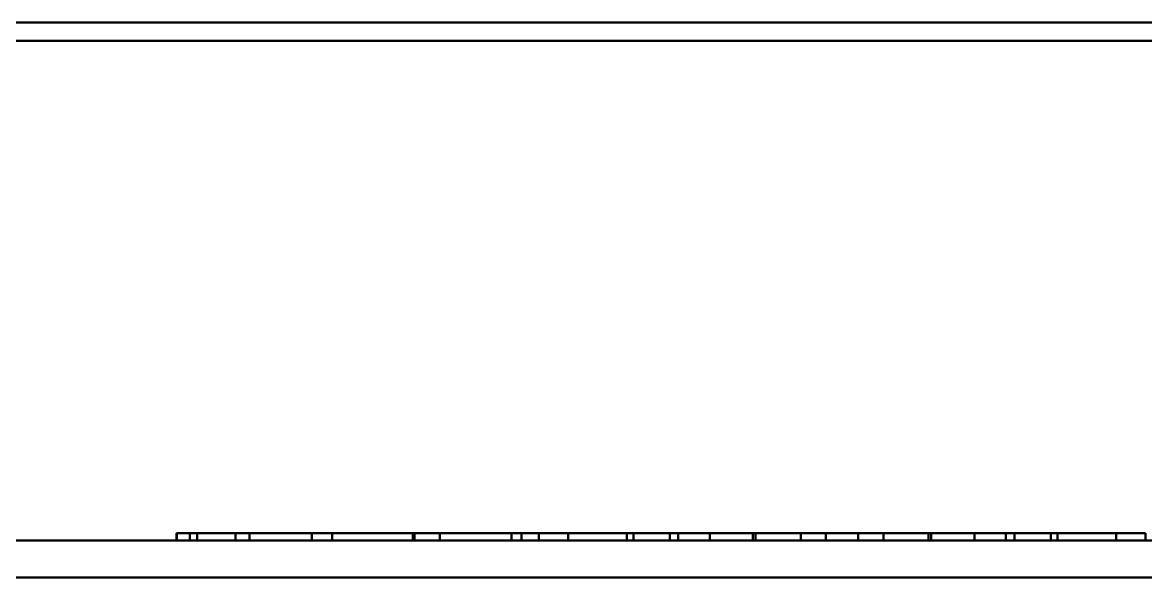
# Model space of a CAD drawing. Header units: inches. Extents: x 0.5 to 16.8, y 0.4 to 9.6.
# Drawn here: x 5.1283 to 5.3774, y 3.9232 to 4.0463 of the extents above; entities that cross this region are included whole.
import ezdxf

# ---------------------------------------------------------------- set-up
doc = ezdxf.new("R2010")
doc.units = ezdxf.units.IN
doc.header["$LTSCALE"] = 0.75
doc.header["$MEASUREMENT"] = 0
doc.layers.add('Visible', color=7, linetype='Continuous', lineweight=50)

msp = doc.modelspace()

# ---------------------------------------------------------------- linework, layer by layer
at = {"layer": 'Visible'}
for p, q in [((4.87419337910751, 4.046279639208933, -1.771653543307087), (6.352271253986601, 4.046279639208933, -1.771653543307087)), ((4.878294428976005, 4.042178589339983, -1.72244094488189), (6.348170204118105, 4.042178589339983, -1.72244094488189)), ((6.237441857661452, 3.931450242883329, -0.393700787401575), (4.989022775432659, 3.931450242883329, -0.393700787401575)), ((5.162494106362828, 3.931450242883329, -0.8185804249958781), (5.162494106362828, 3.933090662831091, -0.8185804249958781)), ((5.165437971372285, 3.933090662831091, -0.7892446935754535), (5.165437971372285, 3.931450242883329, -0.7892446935754535)), ((5.1755935646529, 3.933090662831091, -0.7577827731092031), (5.1755935646529, 3.931450242883329, -0.7577827731092031)), ((5.192495471932943, 3.933090662831091, -0.7293695007774357), (5.192495471932943, 3.931450242883329, -0.7293695007774357)), ((5.214878930438772, 3.933090662831091, -0.730869026407486), (5.215296161004972, 3.933090662831091, -0.7312532231001405)), ((5.215296161004972, 3.933090662831091, -0.7054296366983595), (5.215296161004972, 3.931450242883329, -0.7054296366983595)), ((5.236784743630324, 3.933090662831091, -0.711872354182085), (5.239046630628764, 3.933090662831091, -0.7151630283477526)), ((5.239046630628764, 3.933090662831091, -0.7151630283477526), (5.239046630628764, 3.931450242883329, -0.7151630283477526)), ((5.242825080176772, 3.931450242883329, -0.6890954708672705), (5.242825080176772, 3.933090662831091, -0.6890954708672701)), ((5.242852310112539, 3.933090662831091, -0.6871636256210656), (5.242852310112539, 3.931450242883329, -0.6871636256210656)), ((5.262368489595247, 3.933090662831091, -0.6982264702013872), (5.263841422475252, 3.933090662831091, -0.7019379575027485)), ((5.263841422475252, 3.933090662831091, -0.7019379575027485), (5.263841422475252, 3.931450242883329, -0.7019379575027485)), ((5.271881901287543, 3.931450242883329, -0.689065175963522), (5.271881901287543, 3.933090662831091, -0.6890651759635216)), ((5.273782138874139, 3.933090662831091, -0.6754874016131898), (5.273782138874139, 3.931450242883329, -0.6754874016131898)), ((5.290347292482693, 3.933090662831091, -0.6906156360684341), (5.29095741223955, 3.933090662831091, -0.6945618270343774)), ((5.29095741223955, 3.933090662831091, -0.6945618270343774), (5.29095741223955, 3.931450242883329, -0.6945618270343774)), ((5.300944931271715, 3.931450242883329, -0.6892636401321581), (5.300944931271715, 3.933090662831091, -0.6892636401321577)), ((5.306534696524068, 3.933090662831091, -0.6709864593021524), (5.306534696524068, 3.931450242883329, -0.6709864593021524)), ((5.319318872005624, 3.931450242883329, -0.689263640131893), (5.319318872005624, 3.933090662831091, -0.6892636401318926)), ((5.32930639103779, 3.931450242883329, -0.6945618270343774), (5.32930639103779, 3.933090662831091, -0.6945618270343774)), ((5.32930639103779, 3.933090662831091, -0.6945618270343774), (5.329916510794646, 3.933090662831091, -0.6906156360684341)), ((5.33946763305903, 3.933090662831091, -0.6738864947297267), (5.33946763305903, 3.931450242883329, -0.6738864947297267)), ((5.348381901989796, 3.931450242883329, -0.6890651759634665), (5.348381901989796, 3.933090662831091, -0.6890651759634661)), ((5.356422380801632, 3.931450242883329, -0.7019379575027482), (5.356422380801632, 3.933090662831091, -0.7019379575027482)), ((5.356422380801632, 3.933090662831091, -0.7019379575027482), (5.357895313682093, 3.933090662831091, -0.6982264702013872)), ((5.370929553525457, 3.933090662831091, -0.6840420880100813), (5.370929553525457, 3.931450242883329, -0.6840420880100813)), ((5.377438723100568, 3.931450242883329, -0.6890954708673109), (5.377438723100568, 3.933090662831091, -0.6890954708673105)), ((6.228389796861848, 3.923248143145884, 1.771653543307087), (4.998074836232263, 3.923248143145884, 1.771653543307087))]:
    msp.add_line(p, q, dxfattribs=at)
at = {"layer": 'Visible', "extrusion": (-1.224646799147353e-16, -1, 0)}
for centre, radius, start, end in [((5.310131901638669, -0.8185804249958805, -3.933090662831092), 0.1476377952757038, 178.6038461984599, 179.9999999999991), ((5.310131901638214, -0.8185804249956871, -3.933090662831092), 0.1476377952752852, 140.032417626978, 142.8247252301242)]:
    msp.add_arc(centre, radius, start, end, dxfattribs=at)
at = {"layer": 'Visible', "extrusion": (1.938727800089031e-12, -1, -4.674501785143448e-13)}
msp.add_arc((5.310131901646295, -0.8185804249976951, -3.933090662820414), 0.1476377952754931, 165.7467033412992, 168.5390109444151, dxfattribs=at)
at = {"layer": 'Visible', "extrusion": (1.786099325682568e-12, -1, -8.871649983053943e-13)}
msp.add_arc((5.310131901645694, -0.8185804249993555, -3.933090662820881), 0.1476377952755625, 152.8895604841797, 155.6818680872584, dxfattribs=at)
at = {"layer": 'Visible', "extrusion": (-1.26252629754513e-12, -1, 1.544016584668807e-12)}
msp.add_arc((5.310131901633704, -0.818580424989715, -3.933090662838604), 0.1476377952754742, 127.1752747699376, 129.9675823729831, dxfattribs=at)
at = {"layer": 'Visible', "extrusion": (-2.326491415887585e-12, 1, 3.589247934284124e-12)}
msp.add_arc((-5.31013190164782, -0.8185804250098696, 3.933090662816254), 0.1254921259841021, 55.49681543473368, 57.56496472727832, dxfattribs=at)
at = {"layer": 'Visible', "extrusion": (8.43751309122451e-13, -1, -1.808383759989733e-12)}
msp.add_arc((5.310131901641988, -0.818580425002847, -3.933090662825131), 0.1476377952754311, 114.3181319126959, 117.1104395157993, dxfattribs=at)
at = {"layer": 'Visible', "extrusion": (3.86720136029157e-14, 1, 1.379976653591005e-14)}
msp.add_arc((-5.310131901638518, -0.8185804249958442, 3.933090662831285), 0.1254921259841586, 68.35395829182616, 72.25386799557853, dxfattribs=at)
at = {"layer": 'Visible', "extrusion": (4.201903885333137e-13, -1, -1.950823383834706e-12)}
msp.add_arc((5.310131901640323, -0.8185804250036391, -3.933090662827263), 0.1476377952756817, 101.4609890556129, 104.2532966586346, dxfattribs=at)
at = {"layer": 'Visible', "extrusion": (3.447315447480523e-14, 1, 5.310952938878524e-15)}
msp.add_arc((-5.310131901638534, -0.8185804249959242, 3.93309066283127), 0.1254921259842773, 81.21110114902457, 85.80176100733456, dxfattribs=at)
at = {"layer": 'Visible', "extrusion": (-4.872638523069637e-14, -1, 7.691393825904867e-30)}
msp.add_arc((5.310131901638478, -0.8185804249958063, -3.93309066283135), 0.1476377952755187, 88.60384619842586, 91.39615380157419, dxfattribs=at)
at = {"layer": 'Visible', "extrusion": (3.478802508887105e-14, 1, -2.544608425028497e-15)}
msp.add_arc((-5.310131901638533, -0.8185804249959232, 3.933090662831278), 0.1254921259843074, 94.19823899266547, 98.78889885097544, dxfattribs=at)
at = {"layer": 'Visible', "extrusion": (4.199423950473969e-13, -1, 1.949665654561562e-12)}
msp.add_arc((5.310131901640322, -0.8185804249882848, -3.933090662830003), 0.1476377952756678, 75.74670334136543, 78.5390109443871, dxfattribs=at)
at = {"layer": 'Visible', "extrusion": (3.867201360291519e-14, 1, -1.3799766535909e-14)}
msp.add_arc((-5.310131901638518, -0.8185804249960106, 3.933090662831308), 0.1254921259844498, 107.7461320044215, 111.6460417081738, dxfattribs=at)
at = {"layer": 'Visible', "extrusion": (8.432519143520707e-13, -1, 1.807310241148387e-12)}
msp.add_arc((5.310131901641986, -0.8185804249886262, -3.933090662827638), 0.1476377952754312, 62.88956048420067, 65.68186808730412, dxfattribs=at)
at = {"layer": 'Visible'}
for points in [[(5.162537935944783, 3.931450242883329, -0.8149832198812857), (5.162537935944783, 3.931778326872973, -0.8149832198812857), (5.162537935944783, 3.932106410862616, -0.8149832198812857), (5.162537935944783, 3.932434494851805, -0.8149832198812857), (5.162537935944783, 3.932762578841448, -0.8149832198812857), (5.162537935944783, 3.933090662831091, -0.8149832198812857)], [(5.16703887825588, 3.931450242883329, -0.7822306622313345), (5.16703887825588, 3.931778326872973, -0.7822306622313345), (5.16703887825588, 3.932106410862616, -0.7822306622313345), (5.16703887825588, 3.932434494851805, -0.7822306622313345), (5.16703887825588, 3.932762578841448, -0.7822306622313345), (5.16703887825588, 3.933090662831091, -0.7822306622313345)], [(5.178715102263595, 3.931450242883329, -0.7513008334697886), (5.178715102263595, 3.931778326872973, -0.7513008334697886), (5.178715102263595, 3.932106410862616, -0.7513008334697886), (5.178715102263595, 3.932434494851805, -0.7513008334697886), (5.178715102263595, 3.932762578841448, -0.7513008334697886), (5.178715102263595, 3.933090662831091, -0.7513008334697886)], [(5.19698111334128, 3.931450242883329, -0.7237446843624689), (5.19698111334128, 3.931778326872973, -0.7237446843624689), (5.19698111334128, 3.932106410862616, -0.7237446843624689), (5.19698111334128, 3.932434494851805, -0.7237446843624689), (5.19698111334128, 3.932762578841448, -0.7237446843624689), (5.19698111334128, 3.933090662831091, -0.7237446843624689)], [(5.19698111334128, 3.933090662831091, -0.7237446843624689), (5.197069974726674, 3.933090662831091, -0.7237623665443267), (5.19724754482877, 3.933090662831091, -0.7237979975812225), (5.197513441971751, 3.933090662831091, -0.7238522441560213), (5.197867054741437, 3.933090662831546, -0.7239261742488121), (5.198307536801622, 3.933090662831091, -0.7240212643245523), (5.198746474442487, 3.933090662831091, -0.7241190446723154), (5.19918385221672, 3.933090662831091, -0.7242195311154489), (5.199619649436499, 3.933090662831091, -0.7243227412235629), (5.200053839783322, 3.933090662830637, -0.724428692894423), (5.20048639288234, 3.933090662830637, -0.7245374042056052), (5.200917276014479, 3.933090662831091, -0.724648893289676), (5.20134645589269, 3.933090662831091, -0.7247631780570518), (5.201773900355875, 3.933090662831091, -0.7248802759302868), (5.202199580501201, 3.933090662831091, -0.7250002032711325), (5.202623468793718, 3.933090662831091, -0.7251229769393177), (5.203045536763966, 3.933090662831091, -0.7252486160046223), (5.203465752835655, 3.933090662831091, -0.7253771433699789), (5.20388408036888, 3.933090662831091, -0.7255085871445943), (5.204300475148102, 3.933090662831091, -0.7256429824733261), (5.204714888176113, 3.933090662831091, -0.7257803687380213), (5.20512726930292, 3.933090662831091, -0.7259207860226746), (5.205537570855086, 3.933090662831091, -0.7260642714849206), (5.205945750858064, 3.933090662831091, -0.7262108561599365), (5.206351777846521, 3.933090662831091, -0.7263605600448209), (5.206755623758909, 3.933090662831091, -0.726513399778667), (5.207157254811591, 3.933090662831091, -0.7266693984336257), (5.207556622679022, 3.933090662831091, -0.7268285949665592), (5.207953656671634, 3.933090662831091, -0.7269910525691956), (5.208348252719134, 3.933090662831091, -0.7271568704318754), (5.20874028796743, 3.933090662831091, -0.7273261679468845), (5.209129639862567, 3.933090662831091, -0.7274990640633263), (5.209516204830379, 3.933090662831091, -0.7276756570470715), (5.209899914884772, 3.933090662831091, -0.727856006475599), (5.210280761647027, 3.933090662831091, -0.7280401071548777), (5.210658757308465, 3.933090662831091, -0.7282279315647759), (5.211033885564575, 3.933090662831091, -0.7284194831877544), (5.211406054633699, 3.933090662831091, -0.7286148475471892), (5.211775052701341, 3.933090662831091, -0.7288142406110716), (5.21214049309674, 3.933090662831091, -0.7290180682798668), (5.212501871279528, 3.933090662831091, -0.72922686490784), (5.212858635739849, 3.933090662831091, -0.7294412167588309), (5.213210254722981, 3.933090662831091, -0.7296616899618458), (5.213556283032631, 3.933090662831091, -0.7298887583662477), (5.213896434300295, 3.933090662831091, -0.7301227254767746), (5.214230550092907, 3.933090662831091, -0.730363757864438), (5.214492959754807, 3.933090662831091, -0.7305622923470383), (5.21468701461481, 3.933090662831091, -0.7307144095692752), (5.214815162215018, 3.933090662831091, -0.7308172494029994), (5.214878930438772, 3.933090662831091, -0.730869026407486)], [(5.214878930438772, 3.931450242883329, -0.7308690264074862), (5.214878930438772, 3.931778326872973, -0.7308690264074862), (5.214878930438772, 3.932106410862616, -0.7308690264074862), (5.214878930438772, 3.932434494851805, -0.7308690264074862), (5.214878930438772, 3.932762578841448, -0.7308690264074862), (5.214878930438772, 3.933090662831091, -0.730869026407486)], [(5.220920977420064, 3.931450242883329, -0.700943995290074), (5.220920977420064, 3.931778326872973, -0.700943995290074), (5.220920977420064, 3.932106410862616, -0.7009439952900742), (5.220920977420064, 3.932434494851805, -0.7009439952900745), (5.220920977420064, 3.932762578841448, -0.7009439952900745), (5.220920977420064, 3.933090662831091, -0.7009439952900745)], [(5.220920977420064, 3.933090662831091, -0.7009439952900745), (5.221003676209875, 3.933090662831091, -0.7009810076612655), (5.221168865606614, 3.933090662831091, -0.7010552584185601), (5.221416025155122, 3.933090662831091, -0.7011673125991518), (5.221744321120696, 3.933090662831546, -0.7013180753538717), (5.222152599843412, 3.933090662831091, -0.7015087978022849), (5.222558774227309, 3.933090662831091, -0.7017017994064034), (5.222962825690502, 3.933090662831091, -0.7018970921554364), (5.223364730154117, 3.933090662831091, -0.7020946885749908), (5.223764457977722, 3.933090662830637, -0.7022946002577757), (5.224161975525021, 3.933090662830637, -0.7024968380689784), (5.224557246862332, 3.933090662831091, -0.7027014124059212), (5.22495023555166, 3.933090662831091, -0.7029083333229131), (5.225340906361907, 3.933090662831091, -0.7031176106491663), (5.225729227473039, 3.933090662831091, -0.7033292539046485), (5.226115168289653, 3.933090662831091, -0.7035432733993805), (5.226498696812996, 3.933090662831091, -0.7037596813899867), (5.226879777160775, 3.933090662831091, -0.703978493178719), (5.22725836735799, 3.933090662831091, -0.7041997280168186), (5.227634416476576, 3.933090662831091, -0.7044234103292313), (5.22800786798507, 3.933090662831091, -0.7046495676075337), (5.228378664070533, 3.933090662831091, -0.7048782277711658), (5.22874674998684, 3.933090662831091, -0.7051094164378522), (5.229112077906393, 3.933090662831091, -0.7053431545245468), (5.229474612702234, 3.933090662831091, -0.7055794545251739), (5.229834323314208, 3.933090662831091, -0.7058183264173974), (5.230191171671777, 3.933090662831091, -0.7060597851773205), (5.230545101991538, 3.933090662831091, -0.7063038580316396), (5.230896031295288, 3.933090662831091, -0.7065505908577732), (5.231243836050453, 3.933090662831091, -0.7068000572015503), (5.231588369915244, 3.933090662831091, -0.7070523461239446), (5.231929486940317, 3.933090662831091, -0.7073075463210965), (5.232267064281586, 3.933090662831091, -0.7075657305476961), (5.232601022400559, 3.933090662831091, -0.7078269417592069), (5.232931354284574, 3.933090662831091, -0.7080911730273833), (5.233258077942082, 3.933090662831091, -0.708358400234754), (5.23358117670341, 3.933090662831091, -0.7086286231484982), (5.233900542057654, 3.933090662831091, -0.7089019047244658), (5.234215919442704, 3.933090662831091, -0.709178408382579), (5.234526841560637, 3.933090662831091, -0.70945844380418), (5.234832697617549, 3.933090662831091, -0.7097424196755311), (5.235132819474074, 3.933090662831091, -0.7100307848390428), (5.2354265627323, 3.933090662831091, -0.7103239729030879), (5.235713387916348, 3.933090662831091, -0.7106223467711485), (5.235992948301373, 3.933090662831091, -0.710926138615491), (5.236265052361432, 3.933090662831091, -0.7112354755761889), (5.236476704786583, 3.933090662831091, -0.7114874240278302), (5.236632045020087, 3.933090662831091, -0.7116789086224424), (5.236734095676638, 3.933090662831091, -0.7118076855704871), (5.236784743630324, 3.933090662831091, -0.711872354182085)], [(5.236784743630324, 3.931450242883329, -0.711872354182085), (5.236784743630324, 3.931778326872973, -0.711872354182085), (5.236784743630324, 3.932106410862616, -0.711872354182085), (5.236784743630324, 3.932434494851805, -0.711872354182085), (5.236784743630324, 3.932762578841448, -0.711872354182085), (5.236784743630324, 3.933090662831091, -0.711872354182085)], [(5.249334249751882, 3.931450242883329, -0.6840420880100808), (5.249334249751882, 3.931778326872973, -0.684042088010081), (5.249334249751882, 3.932106410862616, -0.684042088010081), (5.249334249751882, 3.932434494851805, -0.684042088010081), (5.249334249751882, 3.932762578841448, -0.684042088010081), (5.249334249751882, 3.933090662831091, -0.684042088010081)], [(5.249334249751882, 3.933090662831091, -0.6840420880100813), (5.249406639082736, 3.933090662831091, -0.6840965746157641), (5.249551164488821, 3.933090662831091, -0.6842057218504423), (5.249767192830404, 3.933090662831091, -0.6843699647723145), (5.250053709861731, 3.933090662831546, -0.6845900003149115), (5.250409312447118, 3.933090662831091, -0.6848667915160467), (5.250762356293762, 3.933090662831091, -0.6851453364701856), (5.251112820618346, 3.933090662831091, -0.6854256427312098), (5.251460679158299, 3.933090662831091, -0.6857077171526373), (5.251805900436466, 3.933090662830637, -0.6859915644408139), (5.252148449242213, 3.933090662830637, -0.6862771877037119), (5.252488288229415, 3.933090662831091, -0.6865645890820444), (5.252825379636306, 3.933090662831091, -0.6868537702698483), (5.25315968692712, 3.933090662831091, -0.6871447330101146), (5.253491176962598, 3.933090662831091, -0.6874374795036589), (5.253819817619387, 3.933090662831091, -0.6877320129938036), (5.254145574973336, 3.933090662831091, -0.6880283383094214), (5.25446841063831, 3.933090662831091, -0.6883264623847642), (5.254788279405602, 3.933090662831091, -0.6886263946477693), (5.255105126190756, 3.933090662831091, -0.6889281475787026), (5.255418889761131, 3.933090662831091, -0.6892317354003272), (5.255729507541673, 3.933090662831091, -0.6895371724675321), (5.256036920457518, 3.933090662831091, -0.6898444715735517), (5.256341077225898, 3.933090662831091, -0.6901536424682528), (5.256641940820828, 3.933090662831091, -0.6904646895158886), (5.256939478740151, 3.933090662831091, -0.690777615532371), (5.257233650535454, 3.933090662831091, -0.6910924266467915), (5.257524395763539, 3.933090662831091, -0.6914091369904216), (5.257811623318048, 3.933090662831091, -0.6917277728258837), (5.258095196398244, 3.933090662831091, -0.6920483783666), (5.25837495251335, 3.933090662831091, -0.6923710078763436), (5.258650729635974, 3.933090662831091, -0.6926957153506976), (5.25892239181303, 3.933090662831091, -0.6930225443849467), (5.25918985194221, 3.933090662831091, -0.6933515191585724), (5.259453104727527, 3.933090662831091, -0.6936826313565263), (5.259712173093249, 3.933090662831091, -0.694015861473348), (5.259967040839001, 3.933090662831091, -0.6943512055726102), (5.260217588165233, 3.933090662831091, -0.6946887008857674), (5.260463530528341, 3.933090662831091, -0.6950284500901152), (5.260704343436373, 3.933090662831091, -0.6953706511191562), (5.260939340467303, 3.933090662831091, -0.6957155664979162), (5.261167770356678, 3.933090662831091, -0.6960634851405418), (5.26138890837592, 3.933090662831091, -0.6964146863918392), (5.261602147822032, 3.933090662831091, -0.6967694040119135), (5.261807098999725, 3.933090662831091, -0.6971277871984716), (5.262003546893538, 3.933090662831091, -0.6974899172853162), (5.262153828945884, 3.933090662831091, -0.6977826459585881), (5.26226266514459, 3.933090662831091, -0.698003896088432), (5.26233350161101, 3.933090662831091, -0.6981521527368959), (5.262368489595247, 3.933090662831091, -0.6982264702013872)], [(5.262368489595247, 3.931450242883329, -0.6982264702013872), (5.262368489595247, 3.931778326872973, -0.6982264702013872), (5.262368489595247, 3.932106410862616, -0.6982264702013872), (5.262368489595247, 3.932434494851805, -0.6982264702013872), (5.262368489595247, 3.932762578841448, -0.6982264702013872), (5.262368489595247, 3.933090662831091, -0.6982264702013872)], [(5.280796170218309, 3.931450242883329, -0.6738864947297261), (5.280796170218309, 3.931778326872973, -0.6738864947297263), (5.280796170218309, 3.932106410862616, -0.6738864947297265), (5.280796170218309, 3.932434494851805, -0.6738864947297267), (5.280796170218309, 3.932762578841448, -0.6738864947297267), (5.280796170218309, 3.933090662831091, -0.6738864947297267)], [(5.280796170218309, 3.933090662831091, -0.6738864947297267), (5.280854620187256, 3.933090662831091, -0.6739557233839761), (5.2809712344947, 3.933090662831091, -0.674094293997932), (5.281145299066338, 3.933090662831091, -0.6743024898351635), (5.281375670003399, 3.933090662831546, -0.6745807646647433), (5.281660765052948, 3.933090662831091, -0.674929745151996), (5.281942975269885, 3.933090662831091, -0.6752798660490522), (5.282222278710833, 3.933090662831091, -0.6756311300956832), (5.282498648247383, 3.933090662831091, -0.6759835381296531), (5.282772052143628, 3.933090662830637, -0.6763370877349488), (5.283042455380382, 3.933090662830637, -0.676691774106482), (5.283309821071271, 3.933090662831091, -0.677047591021011), (5.28357411202478, 3.933090662831091, -0.6774045317273545), (5.283835292233562, 3.933090662831091, -0.6777625897948829), (5.284093328898507, 3.933090662831091, -0.6781217599948994), (5.284348189980392, 3.933090662831091, -0.678482038341397), (5.284599841331783, 3.933090662831091, -0.6788434219933543), (5.28484824398447, 3.933090662831091, -0.6792059091693119), (5.285093351766591, 3.933090662831091, -0.6795694990011474), (5.285335108197614, 3.933090662831091, -0.6799341913986339), (5.285573450414631, 3.933090662831091, -0.6802999866025323), (5.28580831421732, 3.933090662831091, -0.6806668846833659), (5.286039639165665, 3.933090662831091, -0.6810348849683734), (5.286267373092414, 3.933090662831091, -0.6814039855514356), (5.286491478929292, 3.933090662831091, -0.6817741824482921), (5.286711924362407, 3.933090662831091, -0.6821454711719024), (5.286928668593191, 3.933090662831091, -0.6825178486970065), (5.287141649550449, 3.933090662831091, -0.6828913153508505), (5.287350772566697, 3.933090662831091, -0.6832658764643433), (5.287555894433353, 3.933090662831091, -0.6836415447014554), (5.287756844658361, 3.933090662831091, -0.6840183368077466), (5.287953453262617, 3.933090662831091, -0.684396269370678), (5.288145577999785, 3.933090662831091, -0.6847753546400797), (5.288333128571139, 3.933090662831091, -0.685155596806992), (5.288516101663845, 3.933090662831091, -0.6855369865865142), (5.288694523967933, 3.933090662831091, -0.6859195100632816), (5.288868380564963, 3.933090662831091, -0.6863031597946498), (5.289037546374402, 3.933090662831091, -0.6866879454207371), (5.289201721138852, 3.933090662831091, -0.687073903727544), (5.289360349471735, 3.933090662831091, -0.6874611109755224), (5.289512703744094, 3.933090662831091, -0.6878496703643586), (5.289657987238115, 3.933090662831091, -0.6882396963925752), (5.289795431235234, 3.933090662831091, -0.6886313001338962), (5.289924392227022, 3.933090662831091, -0.6890245744833416), (5.290044457089607, 3.933090662831091, -0.689419578182664), (5.290155398099614, 3.933090662831091, -0.6898163426809769), (5.290236774008918, 3.933090662831091, -0.6901351729378731), (5.290293648671195, 3.933090662831091, -0.6903750941975781), (5.290329718911835, 3.933090662831091, -0.6905353963390419), (5.290347292482693, 3.933090662831091, -0.6906156360684341)], [(5.290347292482693, 3.931450242883329, -0.6906156360684341), (5.290347292482693, 3.931778326872973, -0.6906156360684341), (5.290347292482693, 3.932106410862616, -0.6906156360684341), (5.290347292482693, 3.932434494851805, -0.6906156360684341), (5.290347292482693, 3.932762578841448, -0.6906156360684341), (5.290347292482693, 3.933090662831091, -0.6906156360684341)], [(5.313729106753271, 3.931450242883329, -0.6709864593021524), (5.313729106753271, 3.931778326872973, -0.6709864593021524), (5.313729106753271, 3.932106410862616, -0.6709864593021524), (5.313729106753271, 3.932434494851805, -0.6709864593021524), (5.313729106753271, 3.932762578841448, -0.6709864593021524), (5.313729106753271, 3.933090662831091, -0.6709864593021524)], [(5.329916510794646, 3.931450242883329, -0.6906156360684341), (5.329916510794646, 3.931778326872973, -0.6906156360684341), (5.329916510794646, 3.932106410862616, -0.6906156360684341), (5.329916510794646, 3.932434494851805, -0.6906156360684341), (5.329916510794646, 3.932762578841448, -0.6906156360684341), (5.329916510794646, 3.933090662831091, -0.6906156360684341)], [(5.329916510794646, 3.933090662831091, -0.6906156360684341), (5.32993408436505, 3.933090662831091, -0.6905353963390419), (5.329970154605689, 3.933090662831091, -0.6903750941975781), (5.330027029267967, 3.933090662831091, -0.6901351729378731), (5.330108405177725, 3.933090662831091, -0.6898163426809771), (5.330219346187732, 3.933090662831091, -0.689419578182664), (5.330339411049863, 3.933090662831091, -0.6890245744833416), (5.330468372041651, 3.933090662831091, -0.6886313001338962), (5.330605816039224, 3.933090662831091, -0.688239696392575), (5.330751099533245, 3.933090662831091, -0.6878496703643584), (5.330903453805149, 3.933090662831091, -0.6874611109755222), (5.331062082138487, 3.933090662831091, -0.687073903727544), (5.331226256902482, 3.933090662831091, -0.6866879454207371), (5.331395422712376, 3.933090662831091, -0.6863031597946498), (5.331569279309406, 3.933090662831091, -0.6859195100632816), (5.331747701613494, 3.933090662831091, -0.6855369865865142), (5.3319306747062, 3.933090662831091, -0.685155596806992), (5.332118225277554, 3.933090662831091, -0.6847753546400797), (5.332310350014723, 3.933090662831091, -0.684396269370678), (5.332506958618524, 3.933090662831091, -0.6840183368077466), (5.332707908843986, 3.933090662831091, -0.6836415447014554), (5.332913030710642, 3.933090662831091, -0.6832658764643433), (5.33312215372689, 3.933090662831091, -0.6828913153508505), (5.333335134684148, 3.933090662831091, -0.6825178486970065), (5.333551878914932, 3.933090662831091, -0.6821454711719022), (5.333772324347592, 3.933090662831091, -0.6817741824482921), (5.33399643018447, 3.933090662831091, -0.6814039855514356), (5.334224164111674, 3.933090662831091, -0.6810348849683734), (5.334455489060019, 3.933090662831091, -0.6806668846833659), (5.334690352862708, 3.933090662831091, -0.6802999866025323), (5.334928695079725, 3.933090662831091, -0.6799341913986339), (5.335170451510294, 3.933090662831091, -0.6795694990011476), (5.335415559292869, 3.933090662831091, -0.6792059091693119), (5.335663961945556, 3.933090662831091, -0.6788434219933543), (5.335915613296493, 3.933090662831091, -0.6784820383413968), (5.336170474378832, 3.933090662831091, -0.6781217599948992), (5.336428511043778, 3.933090662831091, -0.6777625897948827), (5.336689691252104, 3.933090662831091, -0.6774045317273545), (5.336953982205614, 3.933090662831091, -0.6770475910210112), (5.337221347896957, 3.933090662830637, -0.6766917741064822), (5.337491751133712, 3.933090662830637, -0.6763370877349495), (5.337765155029956, 3.933090662831091, -0.6759835381296533), (5.338041524566506, 3.933090662831091, -0.6756311300956832), (5.338320828007454, 3.933090662831091, -0.6752798660490518), (5.338603038224392, 3.933090662831091, -0.6749297451519951), (5.33888813327394, 3.933090662831546, -0.6745807646647421), (5.339118504210546, 3.933090662831091, -0.6743024898351626), (5.339292568782184, 3.933090662831091, -0.6740942939979315), (5.339409183090083, 3.933090662831091, -0.6739557233839759), (5.33946763305903, 3.933090662831091, -0.6738864947297267)], [(5.3464816644032, 3.931450242883329, -0.67548740161319), (5.3464816644032, 3.931778326872973, -0.67548740161319), (5.3464816644032, 3.932106410862616, -0.67548740161319), (5.3464816644032, 3.932434494851805, -0.67548740161319), (5.3464816644032, 3.932762578841448, -0.67548740161319), (5.3464816644032, 3.933090662831091, -0.67548740161319)], [(5.357895313682093, 3.931450242883329, -0.6982264702013872), (5.357895313682093, 3.931778326872973, -0.6982264702013872), (5.357895313682093, 3.932106410862616, -0.6982264702013872), (5.357895313682093, 3.932434494851805, -0.6982264702013872), (5.357895313682093, 3.932762578841448, -0.6982264702013872), (5.357895313682093, 3.933090662831091, -0.6982264702013872)], [(5.357895313682093, 3.933090662831091, -0.6982264702013872), (5.357930301665874, 3.933090662831091, -0.6981521527368961), (5.358001138132749, 3.933090662831091, -0.6980038960884323), (5.358109974331001, 3.933090662831091, -0.6977826459585881), (5.358260256383346, 3.933090662831091, -0.6974899172853164), (5.35845670427716, 3.933090662831091, -0.6971277871984718), (5.358661655454853, 3.933090662831091, -0.6967694040119135), (5.358874894900964, 3.933090662831091, -0.6964146863918392), (5.359096032920661, 3.933090662831091, -0.6960634851405416), (5.359324462810036, 3.933090662831091, -0.695715566497916), (5.359559459840966, 3.933090662831091, -0.695370651119156), (5.359800272748544, 3.933090662831091, -0.6950284500901152), (5.360046215112106, 3.933090662831091, -0.6946887008857674), (5.360296762438338, 3.933090662831091, -0.6943512055726102), (5.360551630184091, 3.933090662831091, -0.694015861473348), (5.360810698549813, 3.933090662831091, -0.6936826313565263), (5.361073951335129, 3.933090662831091, -0.6933515191585724), (5.361341411463854, 3.933090662831091, -0.6930225443849467), (5.361613073641365, 3.933090662831091, -0.6926957153506976), (5.361888850763989, 3.933090662831091, -0.6923710078763436), (5.36216860687864, 3.933090662831091, -0.6920483783666), (5.362452179958836, 3.933090662831091, -0.6917277728258837), (5.362739407513345, 3.933090662831091, -0.6914091369904216), (5.363030152741885, 3.933090662831091, -0.6910924266467915), (5.363324324537189, 3.933090662831091, -0.690777615532371), (5.363621862456512, 3.933090662831091, -0.6904646895158884), (5.363922726050987, 3.933090662831091, -0.6901536424682528), (5.364226882819366, 3.933090662831091, -0.6898444715735517), (5.364534295735666, 3.933090662831091, -0.6895371724675321), (5.364844913515753, 3.933090662831091, -0.6892317354003274), (5.365158677086583, 3.933090662831091, -0.6889281475787028), (5.365475523871737, 3.933090662831091, -0.6886263946477693), (5.365795392639029, 3.933090662831091, -0.6883264623847642), (5.366118228303549, 3.933090662831091, -0.6880283383094212), (5.366443985657952, 3.933090662831091, -0.6877320129938034), (5.366772626314742, 3.933090662831091, -0.6874374795036582), (5.36710411635022, 3.933090662831091, -0.6871447330101146), (5.367438423641033, 3.933090662831091, -0.6868537702698483), (5.367775515047924, 3.933090662831091, -0.6865645890820449), (5.368115354035126, 3.933090662830637, -0.6862771877037126), (5.368457902840419, 3.933090662830637, -0.6859915644408145), (5.36880312411904, 3.933090662831091, -0.6857077171526378), (5.369150982658994, 3.933090662831091, -0.6854256427312098), (5.369501446983577, 3.933090662831091, -0.6851453364701847), (5.369854490829766, 3.933090662831091, -0.6848667915160449), (5.370210093415153, 3.933090662831546, -0.6845900003149095), (5.370496610446935, 3.933090662831091, -0.6843699647723127), (5.370712638788518, 3.933090662831091, -0.6842057218504412), (5.370857164194149, 3.933090662831091, -0.6840965746157637), (5.370929553525457, 3.933090662831091, -0.6840420880100813)], [(5.3774114931648, 3.931450242883329, -0.6871636256210656), (5.3774114931648, 3.931778326872973, -0.6871636256210658), (5.3774114931648, 3.932106410862616, -0.6871636256210658), (5.3774114931648, 3.932434494851805, -0.6871636256210658), (5.3774114931648, 3.932762578841448, -0.6871636256210658), (5.3774114931648, 3.933090662831091, -0.6871636256210658)]]:
    msp.add_open_spline(points, degree=5, dxfattribs=at)
for points, knots in [([(5.162537935944783, 3.933090662831091, -0.8149832198812857), (5.162618435233981, 3.933090662831091, -0.8149416401999463), (5.162779480717745, 3.933090662831091, -0.814858784518787), (5.163021189661777, 3.933090662831091, -0.8147354120415428), (5.163343749916748, 3.933090662831546, -0.8145727389600543), (5.163747420351228, 3.933090662831091, -0.8143724473025694), (5.164151560667051, 3.933090662831091, -0.8141752219140093), (5.164556168653235, 3.933090662831091, -0.8139810847969844), (5.164894419835491, 3.933090662831091, -0.8138215730610707), (5.165151885303658, 3.933090662830637, -0.8137018513152426), (5.165328369798317, 3.933090662830637, -0.8136205844435679), (5.165423750287573, 3.933090662830637, -0.8135768977467374), (5.165437971372285, 3.933090662830637, -0.8135703893234077)], [-1, -1, -1, -1, -1, -1, -0.9777777777777782, -0.9555555555555559, -0.9333333333333337, -0.9111111111111114, -0.8888888888888892, -0.8666666666666669, -0.8444444444444447, -0.8405507915317346, -0.8405507915317346, -0.8405507915317346, -0.8405507915317346, -0.8405507915317346, -0.8405507915317346]), ([(5.16703887825588, 3.933090662831091, -0.7822306622313346), (5.167126611609092, 3.933090662831091, -0.7822080378163923), (5.167302056470362, 3.933090662831091, -0.7821630954916631), (5.167565158225443, 3.933090662831091, -0.7820966015199585), (5.167915829386857, 3.933090662831546, -0.782009783401373), (5.168353948047297, 3.933090662831091, -0.7819043385960145), (5.168791842500013, 3.933090662831091, -0.7818019877403305), (5.169229505691874, 3.933090662831091, -0.7817027517931253), (5.169666926607078, 3.933090662831091, -0.7816066555602251), (5.170104089299457, 3.933090662830637, -0.7815137265859428), (5.170540974245341, 3.933090662830637, -0.7814239943369724), (5.170977559833773, 3.933090662831091, -0.7813374893463573), (5.171413823844887, 3.933090662831091, -0.7812542421935158), (5.171849744862357, 3.933090662831091, -0.7811742825298145), (5.172285303943681, 3.933090662831091, -0.7810976376372945), (5.172720483597004, 3.933090662831091, -0.7810243346528157), (5.173155266445974, 3.933090662831091, -0.7809544031100616), (5.173589633978281, 3.933090662831091, -0.7808878773444387), (5.174023565378775, 3.933090662831091, -0.7808247985790495), (5.174457036059266, 3.933090662831091, -0.7807652176624739), (5.174857785787481, 3.933090662831091, -0.7807133621847778), (5.175171599670193, 3.933090662831091, -0.7806750891128692), (5.175398724371007, 3.933090662831091, -0.7806486296676248), (5.175539343636501, 3.933090662831091, -0.7806327276574502), (5.1755935646529, 3.933090662831091, -0.7806266676103233)], [-1, -1, -1, -1, -1, -1, -0.9777777777777782, -0.9555555555555559, -0.9333333333333337, -0.9111111111111114, -0.8888888888888892, -0.8666666666666669, -0.8444444444444447, -0.8222222222222224, -0.8000000000000002, -0.7777777777777779, -0.7555555555555556, -0.7333333333333334, -0.7111111111111111, -0.6888888888888889, -0.6666666666666666, -0.6444444444444444, -0.6222222222222221, -0.5999999999999999, -0.5777777777777776, -0.5638271613135007, -0.5638271613135007, -0.5638271613135007, -0.5638271613135007, -0.5638271613135007, -0.5638271613135007]), ([(5.178715102263595, 3.933090662831091, -0.7513008334697886), (5.178805670364909, 3.933090662831091, -0.7512982988038801), (5.178986717065072, 3.933090662831091, -0.7512935234314053), (5.179258018610199, 3.933090662831091, -0.7512872422506365), (5.179619216562514, 3.933090662831546, -0.7512806325179406), (5.18006981435019, 3.933090662831091, -0.7512753220075485), (5.18051950508243, 3.933090662831091, -0.7512729779840246), (5.180968277220018, 3.933090662831091, -0.7512736193114051), (5.181416114503008, 3.933090662831091, -0.7512772677222901), (5.181862995256324, 3.933090662830637, -0.7512839465220327), (5.182308893888603, 3.933090662830637, -0.7512936800941126), (5.182753782535656, 3.933090662831091, -0.7513064933970981), (5.183197632731662, 3.933090662831091, -0.7513224112994099), (5.18364041699806, 3.933090662831091, -0.7513414579433051), (5.184082110797135, 3.933090662831091, -0.7513636557118706), (5.184522691036364, 3.933090662831091, -0.7513890271691284), (5.184962134203488, 3.933090662831091, -0.751417597241774), (5.18540041461074, 3.933090662831091, -0.7514493952849723), (5.185837502790491, 3.933090662831091, -0.7514844568563828), (5.186273363457076, 3.933090662831091, -0.751522826058465), (5.186707957605449, 3.933090662831091, -0.7515645521885665), (5.187141245261955, 3.933090662831091, -0.751609685485257), (5.187573188216447, 3.933090662831091, -0.7516582727828423), (5.188003752453369, 3.933090662831091, -0.7517103536784899), (5.188432911746077, 3.933090662831091, -0.7517659546697342), (5.188860642438613, 3.933090662831091, -0.7518250982227448), (5.189286916728634, 3.933090662831091, -0.7518878143487862), (5.189711696170889, 3.933090662831091, -0.7519541517814254), (5.190134925909661, 3.933090662831091, -0.7520241878580047), (5.190556526556065, 3.933090662831091, -0.7520980424395576), (5.190976404903267, 3.933090662831091, -0.7521758592628542), (5.191394467938608, 3.933090662831091, -0.7522577815653559), (5.191782092365884, 3.933090662831091, -0.7523380195688703), (5.192085180804042, 3.933090662831091, -0.7524039020303115), (5.19230470125558, 3.933090662831091, -0.7524532853718515), (5.192441335639614, 3.933090662831091, -0.752484670736949), (5.192495471932943, 3.933090662831091, -0.7524972080225925)], [-1, -1, -1, -1, -1, -1, -0.9777777777777782, -0.9555555555555559, -0.9333333333333337, -0.9111111111111114, -0.8888888888888892, -0.8666666666666669, -0.8444444444444447, -0.8222222222222224, -0.8000000000000002, -0.7777777777777779, -0.7555555555555556, -0.7333333333333334, -0.7111111111111111, -0.6888888888888889, -0.6666666666666666, -0.6444444444444444, -0.6222222222222221, -0.5999999999999999, -0.5777777777777776, -0.5555555555555554, -0.5333333333333331, -0.5111111111111108, -0.4888888888888887, -0.4666666666666665, -0.4444444444444443, -0.4222222222222221, -0.3999999999999999, -0.3777777777777777, -0.3555555555555555, -0.3333333333333333, -0.3111111111111111, -0.2965097811773785, -0.2965097811773785, -0.2965097811773785, -0.2965097811773785, -0.2965097811773785, -0.2965097811773785]), ([(5.242825080176772, 3.933090662831091, -0.6890954708670847), (5.242825080176772, 3.933090662831091, -0.689069943896305), (5.242825134790564, 3.933090662831091, -0.6889546064003327), (5.242825670471575, 3.933090662831091, -0.6887493268571219), (5.242827558813133, 3.933090662831091, -0.6884538377666545), (5.242832109160645, 3.933090662831546, -0.6880677399197785), (5.242838718893381, 3.933090662831091, -0.6877065419674813), (5.24284500007434, 3.933090662831091, -0.6874352404221464), (5.242849775446757, 3.933090662831091, -0.6872541937219705), (5.242852310112539, 3.933090662831091, -0.6871636256210656)], [0.904793672009326, 0.904793672009326, 0.904793672009326, 0.904793672009326, 0.904793672009326, 0.904793672009326, 0.9111111111111114, 0.9333333333333337, 0.9555555555555559, 0.9777777777777782, 1, 1, 1, 1, 1, 1]), ([(5.271881901287543, 3.933090662831091, -0.6890651759635218), (5.271881901287543, 3.933090662831091, -0.689034240981518), (5.271882016349537, 3.933090662831091, -0.6889186547990986), (5.271882960701078, 3.933090662831091, -0.6887182700551984), (5.271886144254495, 3.933090662831091, -0.6884327973022142), (5.271893669991186, 3.933090662831091, -0.6880618101025024), (5.271906829428644, 3.933090662831091, -0.6876359993529189), (5.271924395357473, 3.933090662831091, -0.6872093323604338), (5.271946207434212, 3.933090662831091, -0.6867818679316153), (5.271972104785164, 3.933090662831091, -0.6863536649529811), (5.272001952888786, 3.933090662831091, -0.6859247741506742), (5.272035664139821, 3.933090662831091, -0.685495231796146), (5.272073182472468, 3.933090662831091, -0.6850650645264178), (5.272114472440535, 3.933090662831091, -0.6846342927689213), (5.27215950687787, 3.933090662831091, -0.6842029345866885), (5.272208254114958, 3.933090662831091, -0.683771009653033), (5.272260667978117, 3.933090662831091, -0.6833385423196165), (5.272316694305118, 3.933090662831091, -0.6829055594164379), (5.272376275221632, 3.933090662831091, -0.6824720887358586), (5.272439353987011, 3.933090662831091, -0.6820381573356189), (5.272505879752771, 3.933090662831091, -0.6816037898032481), (5.27257581129561, 3.933090662831091, -0.6811690069542893), (5.27264911427983, 3.933090662831091, -0.6807338273010739), (5.272725759172317, 3.933090662831091, -0.68029826821957), (5.272805718836025, 3.933090662831091, -0.679862347202334), (5.272888965989296, 3.933090662831091, -0.6794260831911205), (5.272975470979873, 3.933090662830637, -0.6789894976027357), (5.273065203228725, 3.933090662830637, -0.6785526126566976), (5.273158132202752, 3.933090662831091, -0.6781154499642208), (5.27325422843569, 3.933090662831091, -0.6776780290489646), (5.273353464383035, 3.933090662831091, -0.6772403658571422), (5.273455815238776, 3.933090662831091, -0.6768024714047616), (5.273561260044062, 3.933090662831546, -0.6763643527441348), (5.273648078162751, 3.933090662831091, -0.67601368158251), (5.273714572134395, 3.933090662831091, -0.6757505798275565), (5.273759514459016, 3.933090662831091, -0.67557513496649), (5.273782138874139, 3.933090662831091, -0.6754874016131895)], [0.3029879292639612, 0.3029879292639612, 0.3029879292639612, 0.3029879292639612, 0.3029879292639612, 0.3029879292639612, 0.3111111111111111, 0.3333333333333333, 0.3555555555555555, 0.3777777777777777, 0.3999999999999999, 0.4222222222222221, 0.4444444444444443, 0.4666666666666665, 0.4888888888888887, 0.5111111111111108, 0.5333333333333331, 0.5555555555555554, 0.5777777777777776, 0.5999999999999999, 0.6222222222222221, 0.6444444444444444, 0.6666666666666666, 0.6888888888888889, 0.7111111111111111, 0.7333333333333334, 0.7555555555555556, 0.7777777777777779, 0.8000000000000002, 0.8222222222222224, 0.8444444444444447, 0.8666666666666669, 0.8888888888888892, 0.9111111111111114, 0.9333333333333337, 0.9555555555555559, 0.9777777777777782, 1, 1, 1, 1, 1, 1]), ([(5.300944931271715, 3.933090662831091, -0.6892636401318966), (5.300944931271715, 3.933090662831091, -0.6892130516204404), (5.300945398594195, 3.933090662831091, -0.689080283476015), (5.300948140695255, 3.933090662831091, -0.6888652731060325), (5.300956375938313, 3.933090662831091, -0.6885679091557646), (5.300974719750229, 3.933090662831091, -0.6881880333547978), (5.301003877743824, 3.933090662831091, -0.6877762162775876), (5.301042093638898, 3.933090662831091, -0.6873641056168227), (5.301088951598103, 3.933090662831091, -0.6869517360322628), (5.301143803575087, 3.933090662831091, -0.6865391601521167), (5.301205875409778, 3.933090662831091, -0.6861264407434429), (5.30127436488101, 3.933090662831091, -0.6857136434647777), (5.301348539638184, 3.933090662831091, -0.6853008296166365), (5.301427841250643, 3.933090662831091, -0.6848880484356361), (5.301511968803425, 3.933090662831091, -0.6844753308716744), (5.301600798206437, 3.933090662831091, -0.6840626953593651), (5.301694316572139, 3.933090662831091, -0.6836501524743652), (5.301792553016639, 3.933090662831091, -0.6832377098441687), (5.301895506377605, 3.933090662831091, -0.6828253772579442), (5.302003087686444, 3.933090662831091, -0.6824131707232495), (5.302115155538559, 3.933090662831091, -0.6820011099499672), (5.302231540524645, 3.933090662831091, -0.6815892165905222), (5.302352072701524, 3.933090662831091, -0.6811775122572599), (5.302476609632777, 3.933090662831091, -0.6807660164706866), (5.302605057838718, 3.933090662831091, -0.6803547450989205), (5.302737356730631, 3.933090662831091, -0.6799437116351514), (5.302873467207064, 3.933090662831091, -0.6795329281072902), (5.303013358762655, 3.933090662831091, -0.6791224060803316), (5.30315699614448, 3.933090662831091, -0.6787121576872617), (5.30330432891742, 3.933090662831091, -0.6783021963946052), (5.303455298307654, 3.933090662831091, -0.6778925363073842), (5.30360984170693, 3.933090662831091, -0.6774831916429775), (5.303767897776197, 3.933090662831091, -0.6770741761546986), (5.303929411471017, 3.933090662831091, -0.6766655024987434), (5.304094337969673, 3.933090662831091, -0.6762571817957621), (5.3042626396782, 3.933090662831091, -0.6758492244535967), (5.304434283936644, 3.933090662831091, -0.6754416408407007), (5.30460924039653, 3.933090662831091, -0.6750344419725367), (5.304787478244634, 3.933090662831091, -0.6746276402451239), (5.304968963807369, 3.933090662830637, -0.6742212499402551), (5.305153662327939, 3.933090662830637, -0.6738152859157973), (5.30534153922963, 3.933090662831091, -0.673409762446886), (5.305532561439577, 3.933090662831091, -0.6730046920107249), (5.305726698556555, 3.933090662831091, -0.6726000840245361), (5.305923923945102, 3.933090662831091, -0.6721959437083185), (5.306124215602722, 3.933090662831546, -0.6717922732737946), (5.306286888684099, 3.933090662831091, -0.6714697130191616), (5.306410261161545, 3.933090662831091, -0.6712280040751999), (5.30649311684283, 3.933090662831091, -0.6710669585911704), (5.306534696524068, 3.933090662831091, -0.6709864593021522)], [0.008539871087558661, 0.008539871087558661, 0.008539871087558661, 0.008539871087558661, 0.008539871087558661, 0.008539871087558661, 0.02222222222222222, 0.04444444444444445, 0.06666666666666667, 0.08888888888888889, 0.1111111111111111, 0.1333333333333333, 0.1555555555555556, 0.1777777777777778, 0.2, 0.2222222222222222, 0.2444444444444445, 0.2666666666666667, 0.2888888888888889, 0.3111111111111111, 0.3333333333333333, 0.3555555555555555, 0.3777777777777777, 0.3999999999999999, 0.4222222222222221, 0.4444444444444443, 0.4666666666666665, 0.4888888888888887, 0.5111111111111108, 0.5333333333333331, 0.5555555555555554, 0.5777777777777776, 0.5999999999999999, 0.6222222222222221, 0.6444444444444444, 0.6666666666666666, 0.6888888888888889, 0.7111111111111111, 0.7333333333333334, 0.7555555555555556, 0.7777777777777779, 0.8000000000000002, 0.8222222222222224, 0.8444444444444447, 0.8666666666666669, 0.8888888888888892, 0.9111111111111114, 0.9333333333333337, 0.9555555555555559, 0.9777777777777782, 1, 1, 1, 1, 1, 1]), ([(5.313729106753271, 3.933090662831091, -0.6709864593021522), (5.313770686434509, 3.933090662831091, -0.6710669585911704), (5.313853542115794, 3.933090662831091, -0.6712280040751999), (5.313976914592786, 3.933090662831091, -0.6714697130191616), (5.314139587674617, 3.933090662831546, -0.6717922732737946), (5.314339879331783, 3.933090662831091, -0.6721959437083185), (5.31453710472033, 3.933090662831091, -0.6726000840245361), (5.314731241837308, 3.933090662831091, -0.6730046920107249), (5.314922264047709, 3.933090662831091, -0.673409762446886), (5.3151101409494, 3.933090662830637, -0.6738152859157973), (5.315294839469516, 3.933090662830637, -0.6742212499402551), (5.31547632503225, 3.933090662831091, -0.6746276402451239), (5.315654562880809, 3.933090662831091, -0.6750344419725367), (5.315829519340241, 3.933090662831091, -0.6754416408407007), (5.31600116359914, 3.933090662831091, -0.6758492244535967), (5.316169465307667, 3.933090662831091, -0.6762571817957621), (5.316334391806322, 3.933090662831091, -0.6766655024987434), (5.316495905501142, 3.933090662831091, -0.6770741761546986), (5.31665396157041, 3.933090662831091, -0.6774831916429775), (5.316808504969686, 3.933090662831091, -0.6778925363073842), (5.316959474359464, 3.933090662831091, -0.6783021963946052), (5.317106807132859, 3.933090662831091, -0.6787121576872617), (5.317250444514684, 3.933090662831091, -0.6791224060803316), (5.31739033606982, 3.933090662831091, -0.6795329281072902), (5.317526446546253, 3.933090662831091, -0.6799437116351514), (5.317658745438621, 3.933090662831091, -0.6803547450989205), (5.317787193644563, 3.933090662831091, -0.6807660164706866), (5.317911730575361, 3.933090662831091, -0.6811775122572599), (5.31803226275224, 3.933090662831091, -0.6815892165905222), (5.318148647738781, 3.933090662831091, -0.6820011099499672), (5.318260715590895, 3.933090662831091, -0.6824131707232495), (5.318368296899735, 3.933090662831091, -0.6828253772579442), (5.318471250260245, 3.933090662831091, -0.6832377098441687), (5.318569486705201, 3.933090662831091, -0.6836501524743652), (5.318663005070903, 3.933090662831091, -0.6840626953593651), (5.318751834473915, 3.933090662831091, -0.6844753308716744), (5.318835962026697, 3.933090662831091, -0.6848880484356361), (5.318915263639155, 3.933090662831091, -0.6853008296166365), (5.318989438396329, 3.933090662831091, -0.6857136434647777), (5.319057927867561, 3.933090662831091, -0.6861264407434429), (5.319119999701797, 3.933090662831091, -0.6865391601521167), (5.319174851679236, 3.933090662831091, -0.6869517360322628), (5.319221709638441, 3.933090662831091, -0.6873641056168227), (5.319259925533061, 3.933090662831091, -0.6877762162775876), (5.319289083526655, 3.933090662831091, -0.6881880333547978), (5.319307427339027, 3.933090662831091, -0.6885679091557635), (5.319315662582085, 3.933090662831091, -0.688865273106031), (5.319318404683145, 3.933090662831091, -0.6890802834760124), (5.319318872005624, 3.933090662831091, -0.6892130516204369), (5.319318872005624, 3.933090662831091, -0.6892636401318921)], [-1, -1, -1, -1, -1, -1, -0.9777777777777782, -0.9555555555555559, -0.9333333333333337, -0.9111111111111114, -0.8888888888888892, -0.8666666666666669, -0.8444444444444447, -0.8222222222222224, -0.8000000000000002, -0.7777777777777779, -0.7555555555555556, -0.7333333333333334, -0.7111111111111111, -0.6888888888888889, -0.6666666666666666, -0.6444444444444444, -0.6222222222222221, -0.5999999999999999, -0.5777777777777776, -0.5555555555555554, -0.5333333333333331, -0.5111111111111108, -0.4888888888888887, -0.4666666666666665, -0.4444444444444443, -0.4222222222222221, -0.3999999999999999, -0.3777777777777777, -0.3555555555555555, -0.3333333333333333, -0.3111111111111111, -0.2888888888888889, -0.2666666666666667, -0.2444444444444445, -0.2222222222222222, -0.2, -0.1777777777777778, -0.1555555555555556, -0.1333333333333333, -0.1111111111111111, -0.08888888888888889, -0.06666666666666667, -0.04444444444444445, -0.02222222222222222, -0.008539871087816286, -0.008539871087816286, -0.008539871087816286, -0.008539871087816286, -0.008539871087816286, -0.008539871087816286]), ([(5.3464816644032, 3.933090662831091, -0.6754874016131898), (5.346504288817869, 3.933090662831091, -0.6755751349664898), (5.346549231142944, 3.933090662831091, -0.6757505798275558), (5.346615725114589, 3.933090662831091, -0.6760136815825091), (5.346702543233278, 3.933090662831546, -0.6763643527441336), (5.346807988038563, 3.933090662831091, -0.6768024714047607), (5.346910338894304, 3.933090662831091, -0.6772403658571415), (5.347009574841195, 3.933090662831091, -0.6776780290489646), (5.347105671074132, 3.933090662831091, -0.6781154499642212), (5.347198600048614, 3.933090662830637, -0.6785526126566979), (5.347288332297467, 3.933090662830637, -0.6789894976027362), (5.347374837288044, 3.933090662831091, -0.6794260831911207), (5.347458084440859, 3.933090662831091, -0.679862347202334), (5.347538044104567, 3.933090662831091, -0.6802982682195697), (5.347614688997055, 3.933090662831091, -0.6807338273010737), (5.347687991981729, 3.933090662831091, -0.6811690069542891), (5.347757923524568, 3.933090662831091, -0.6816037898032479), (5.347824449289874, 3.933090662831091, -0.6820381573356189), (5.347887528055253, 3.933090662831091, -0.6824720887358586), (5.347947108972221, 3.933090662831091, -0.6829055594164379), (5.348003135298768, 3.933090662831091, -0.6833385423196168), (5.348055549161927, 3.933090662831091, -0.683771009653033), (5.348104296399015, 3.933090662831091, -0.6842029345866885), (5.34814933083635, 3.933090662831091, -0.6846342927689213), (5.348190620804871, 3.933090662831091, -0.6850650645264178), (5.348228139137063, 3.933090662831091, -0.685495231796146), (5.348261850388553, 3.933090662831091, -0.685924774150674), (5.348291698492176, 3.933090662831091, -0.6863536649529811), (5.348317595843127, 3.933090662831091, -0.6867818679316153), (5.348339407919411, 3.933090662831091, -0.6872093323604338), (5.348356973848695, 3.933090662831091, -0.6876359993529189), (5.348370133286153, 3.933090662831091, -0.6880618101025024), (5.34837765902239, 3.933090662831091, -0.6884327973022217), (5.348380842576262, 3.933090662831091, -0.6887182700552135), (5.348381786927803, 3.933090662831091, -0.6889186547991208), (5.348381901989796, 3.933090662831091, -0.6890342409815475), (5.348381901989796, 3.933090662831091, -0.6890651759635587)], [-1, -1, -1, -1, -1, -1, -0.9777777777777782, -0.9555555555555559, -0.9333333333333337, -0.9111111111111114, -0.8888888888888892, -0.8666666666666669, -0.8444444444444447, -0.8222222222222224, -0.8000000000000002, -0.7777777777777779, -0.7555555555555556, -0.7333333333333334, -0.7111111111111111, -0.6888888888888889, -0.6666666666666666, -0.6444444444444444, -0.6222222222222221, -0.5999999999999999, -0.5777777777777776, -0.5555555555555554, -0.5333333333333331, -0.5111111111111108, -0.4888888888888887, -0.4666666666666665, -0.4444444444444443, -0.4222222222222221, -0.3999999999999999, -0.3777777777777777, -0.3555555555555555, -0.3333333333333333, -0.3111111111111111, -0.3029879292620055, -0.3029879292620055, -0.3029879292620055, -0.3029879292620055, -0.3029879292620055, -0.3029879292620055]), ([(5.3774114931648, 3.933090662831091, -0.6871636256210656), (5.377414027830582, 3.933090662831091, -0.6872541937219703), (5.377418803203, 3.933090662831091, -0.6874352404221453), (5.377425084383958, 3.933090662831091, -0.6877065419674793), (5.377431694116694, 3.933090662831546, -0.6880677399197765), (5.377436244464207, 3.933090662831091, -0.6884538377666984), (5.37743813280531, 3.933090662831091, -0.6887493268572114), (5.377438668486775, 3.933090662831091, -0.6889546064004679), (5.377438723100568, 3.933090662831091, -0.6890699438964856), (5.377438723100568, 3.933090662831091, -0.6890954708673105)], [-1, -1, -1, -1, -1, -1, -0.9777777777777782, -0.9555555555555559, -0.9333333333333337, -0.9111111111111114, -0.904793671998107, -0.904793671998107, -0.904793671998107, -0.904793671998107, -0.904793671998107, -0.904793671998107])]:
    msp.add_open_spline(points, degree=5, knots=knots, dxfattribs=at)

doc.saveas('drawing.dxf')
